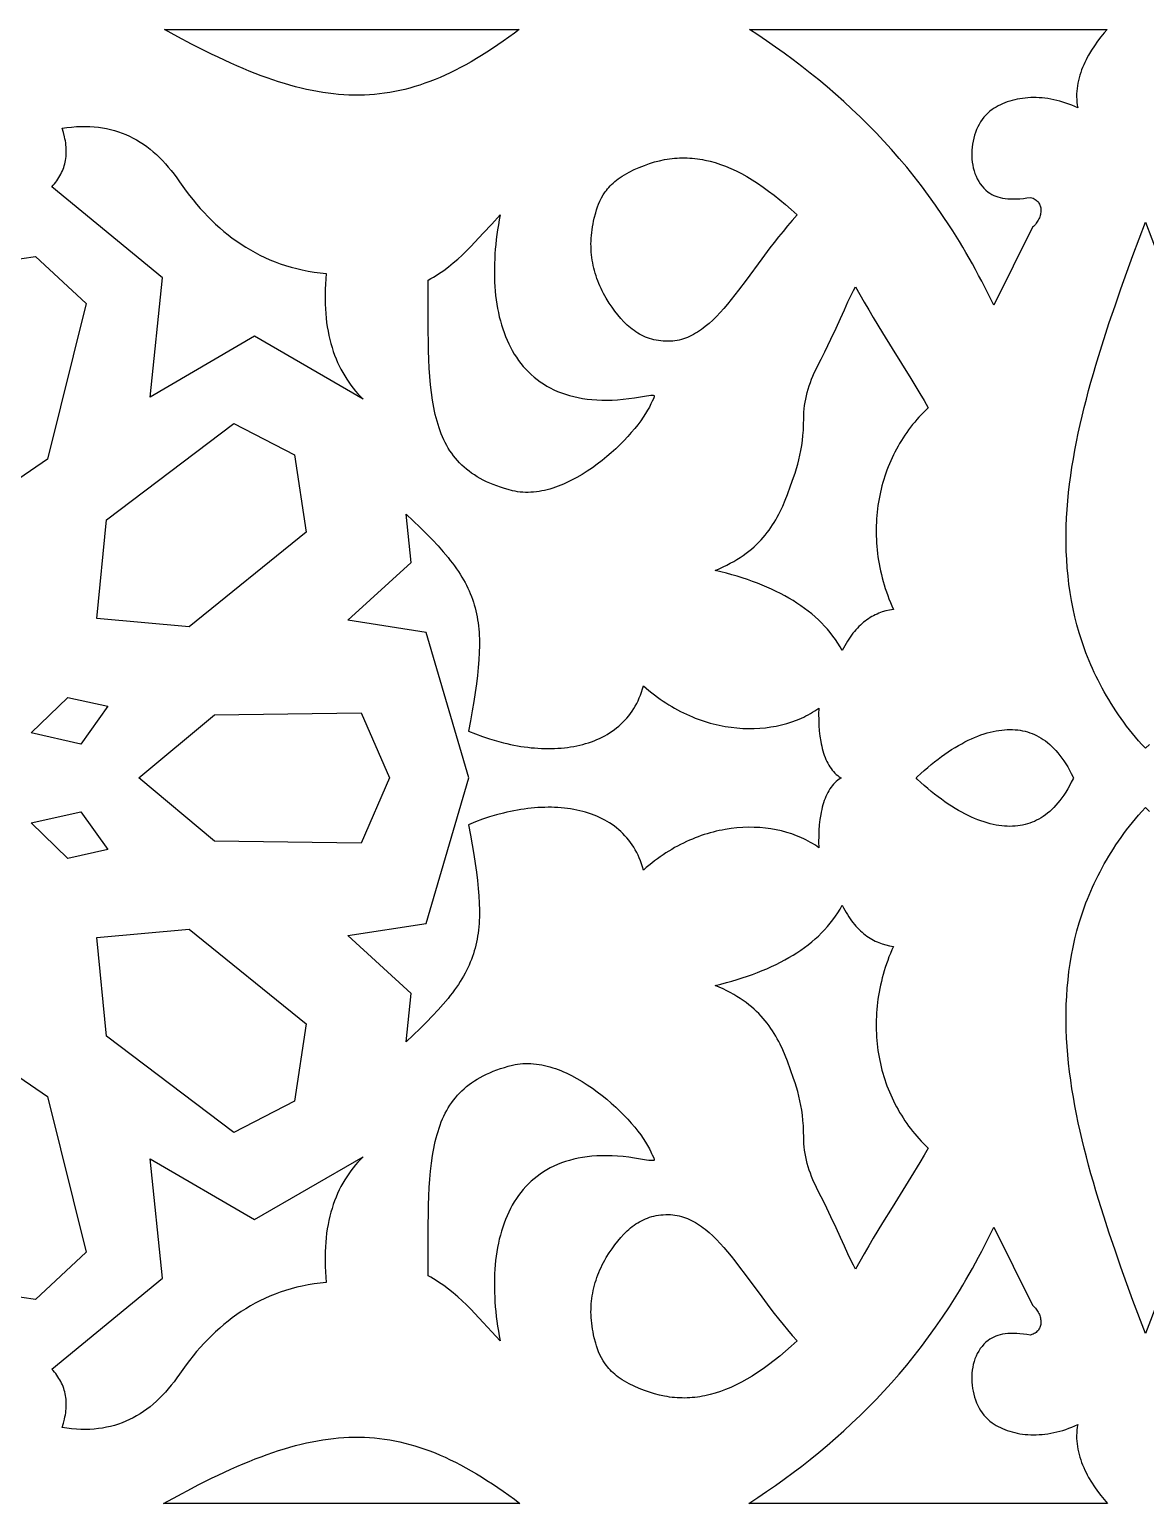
# Model space of a CAD drawing. Extents: x -575 to 575, y -425 to 425.
# Drawn here: x 211.9 to 272.4, y 285 to 365 of the extents above; entities that cross this region are included whole.
import ezdxf

# ---------------------------------------------------------------- set-up
doc = ezdxf.new("R2010")
doc.units = 0
doc.layers.add('LAYER_1', color=18, linetype='CONTINUOUS')

msp = doc.modelspace()

# ---------------------------------------------------------------- linework, layer by layer
at = {"layer": 'LAYER_1'}
for points in [[(238.202, 364.804), (237.9, 364.583), (237.601, 364.37), (237.304, 364.164), (237.01, 363.966), (236.718, 363.776), (236.428, 363.593), (236.141, 363.418), (235.855, 363.251), (235.571, 363.091), (235.289, 362.938), (235.009, 362.793), (234.73, 362.656), (234.452, 362.525), (234.175, 362.403), (233.899, 362.287), (233.624, 362.179), (233.35, 362.079), (233.076, 361.986), (232.803, 361.9), (232.531, 361.821), (232.258, 361.75), (231.985, 361.685), (231.713, 361.629), (231.44, 361.579), (231.167, 361.536), (230.893, 361.501), (230.618, 361.473), (230.343, 361.452), (230.067, 361.438), (229.79, 361.431), (229.512, 361.431), (229.232, 361.438), (228.951, 361.452), (228.669, 361.473), (228.384, 361.501), (228.098, 361.537), (227.81, 361.579), (227.52, 361.627), (227.227, 361.683), (226.932, 361.746), (226.635, 361.815), (226.335, 361.892), (226.032, 361.975), (225.726, 362.065), (225.417, 362.161), (225.105, 362.265), (224.789, 362.375), (224.47, 362.492), (224.148, 362.615), (223.821, 362.745), (223.491, 362.882), (223.157, 363.025), (222.818, 363.175), (222.476, 363.332), (222.129, 363.495), (221.777, 363.664), (221.42, 363.841), (221.059, 364.023), (220.693, 364.212), (219.945, 364.609), (219.234, 365), (238.464, 365)], [(270.199, 364.817), (270.018, 364.593), (269.841, 364.36), (269.67, 364.119), (269.507, 363.87), (269.355, 363.613), (269.283, 363.482), (269.214, 363.35), (269.148, 363.216), (269.086, 363.08), (269.028, 362.943), (268.973, 362.804), (268.924, 362.664), (268.878, 362.522), (268.837, 362.38), (268.801, 362.236), (268.771, 362.091), (268.745, 361.945), (268.726, 361.797), (268.712, 361.649), (268.704, 361.5), (268.702, 361.35), (268.707, 361.199), (268.718, 361.048), (268.737, 360.896), (268.763, 360.743), (268.601, 360.818), (268.438, 360.887), (268.276, 360.951), (268.113, 361.009), (267.951, 361.062), (267.789, 361.11), (267.627, 361.152), (267.466, 361.189), (267.305, 361.22), (267.146, 361.247), (266.987, 361.268), (266.829, 361.285), (266.672, 361.296), (266.517, 361.303), (266.364, 361.305), (266.212, 361.302), (266.061, 361.294), (265.913, 361.281), (265.767, 361.264), (265.623, 361.243), (265.481, 361.217), (265.342, 361.186), (265.205, 361.152), (265.071, 361.113), (264.94, 361.069), (264.812, 361.022), (264.687, 360.97), (264.566, 360.915), (264.448, 360.855), (264.334, 360.791), (264.223, 360.724), (264.116, 360.653), (263.997, 360.562), (263.883, 360.463), (263.776, 360.355), (263.676, 360.239), (263.582, 360.117), (263.495, 359.987), (263.415, 359.852), (263.342, 359.711), (263.276, 359.565), (263.217, 359.415), (263.165, 359.261), (263.121, 359.104), (263.083, 358.945), (263.054, 358.783), (263.032, 358.62), (263.017, 358.456), (263.011, 358.292), (263.012, 358.128), (263.021, 357.964), (263.038, 357.803), (263.064, 357.643), (263.097, 357.486), (263.139, 357.332), (263.19, 357.181), (263.249, 357.035), (263.316, 356.894), (263.392, 356.758), (263.477, 356.628), (263.571, 356.505), (263.674, 356.389), (263.786, 356.28), (263.907, 356.18), (264, 356.115), (264.099, 356.055), (264.204, 356.002), (264.316, 355.955), (264.434, 355.915), (264.558, 355.881), (264.689, 355.853), (264.827, 355.832), (264.973, 355.817), (265.125, 355.808), (265.286, 355.806), (265.453, 355.811), (265.629, 355.821), (265.813, 355.839), (266.005, 355.863), (266.206, 355.893), (266.275, 355.87), (266.339, 355.844), (266.399, 355.815), (266.454, 355.782), (266.504, 355.747), (266.55, 355.708), (266.591, 355.667), (266.627, 355.623), (266.66, 355.576), (266.688, 355.528), (266.711, 355.477), (266.731, 355.425), (266.746, 355.371), (266.757, 355.316), (266.764, 355.259), (266.767, 355.201), (266.766, 355.142), (266.761, 355.083), (266.752, 355.023), (266.74, 354.962), (266.724, 354.901), (266.704, 354.84), (266.68, 354.78), (266.653, 354.719), (266.622, 354.659), (266.588, 354.6), (266.551, 354.541), (266.51, 354.484), (266.466, 354.428), (266.419, 354.373), (266.368, 354.319), (266.315, 354.268), (264.204, 350.035), (264.045, 350.368), (263.883, 350.697), (263.72, 351.023), (263.555, 351.344), (263.388, 351.662), (263.219, 351.976), (263.048, 352.286), (262.876, 352.593), (262.701, 352.895), (262.525, 353.195), (262.348, 353.49), (262.168, 353.783), (261.987, 354.071), (261.804, 354.356), (261.433, 354.917), (261.056, 355.463), (260.673, 355.997), (260.283, 356.518), (259.887, 357.026), (259.485, 357.523), (259.077, 358.007), (258.664, 358.48), (258.245, 358.941), (257.821, 359.392), (257.392, 359.831), (256.958, 360.261), (256.518, 360.68), (256.074, 361.089), (255.626, 361.489), (255.172, 361.88), (254.715, 362.262), (254.253, 362.635), (253.788, 363), (253.318, 363.357), (252.845, 363.706), (252.368, 364.048), (251.887, 364.383), (251.403, 364.711), (250.965, 365), (270.356, 365)], [(215.174, 359.736), (215.409, 359.721), (215.639, 359.698), (215.865, 359.666), (216.087, 359.626), (216.304, 359.577), (216.518, 359.52), (216.727, 359.454), (216.932, 359.381), (217.134, 359.299), (217.331, 359.209), (217.525, 359.112), (217.715, 359.006), (217.902, 358.893), (218.085, 358.772), (218.264, 358.643), (218.441, 358.507), (218.614, 358.363), (218.784, 358.211), (218.95, 358.053), (219.114, 357.887), (219.275, 357.713), (219.433, 357.533), (219.588, 357.345), (219.741, 357.151), (219.891, 356.949), (220.038, 356.741), (220.217, 356.486), (220.4, 356.236), (220.586, 355.992), (220.776, 355.753), (220.97, 355.519), (221.168, 355.291), (221.37, 355.069), (221.576, 354.852), (221.786, 354.642), (222, 354.437), (222.219, 354.239), (222.443, 354.047), (222.67, 353.862), (222.903, 353.684), (223.14, 353.512), (223.383, 353.347), (223.63, 353.189), (223.882, 353.039), (224.139, 352.896), (224.402, 352.76), (224.67, 352.632), (224.943, 352.512), (225.222, 352.399), (225.507, 352.295), (225.797, 352.198), (226.093, 352.11), (226.395, 352.031), (226.702, 351.959), (227.016, 351.897), (227.337, 351.843), (227.663, 351.799), (227.996, 351.763), (227.971, 351.472), (227.952, 351.187), (227.94, 350.907), (227.933, 350.632), (227.933, 350.363), (227.939, 350.099), (227.95, 349.841), (227.968, 349.588), (227.991, 349.34), (228.021, 349.097), (228.055, 348.86), (228.096, 348.627), (228.142, 348.399), (228.194, 348.176), (228.251, 347.959), (228.313, 347.745), (228.381, 347.537), (228.454, 347.333), (228.532, 347.134), (228.616, 346.94), (228.704, 346.75), (228.798, 346.565), (228.896, 346.384), (229, 346.207), (229.108, 346.035), (229.221, 345.866), (229.338, 345.703), (229.461, 345.543), (229.587, 345.387), (229.719, 345.235), (229.855, 345.088), (229.995, 344.944), (224.108, 348.353), (218.444, 345.061), (219.11, 351.528), (213.112, 356.466), (213.186, 356.547), (213.256, 356.629), (213.323, 356.712), (213.386, 356.796), (213.445, 356.882), (213.501, 356.968), (213.553, 357.056), (213.601, 357.145), (213.646, 357.236), (213.687, 357.327), (213.724, 357.42), (213.758, 357.514), (213.788, 357.609), (213.815, 357.705), (213.837, 357.802), (213.857, 357.901), (213.872, 358.001), (213.884, 358.102), (213.892, 358.204), (213.897, 358.307), (213.898, 358.412), (213.895, 358.518), (213.889, 358.624), (213.879, 358.733), (213.865, 358.842), (213.848, 358.952), (213.827, 359.064), (213.802, 359.177), (213.742, 359.406), (213.668, 359.64), (213.931, 359.679), (214.189, 359.708), (214.443, 359.728), (214.691, 359.74), (214.935, 359.742)], [(247.58, 358.032), (247.717, 358.026), (247.854, 358.016), (247.992, 358.003), (248.129, 357.986), (248.267, 357.966), (248.405, 357.943), (248.544, 357.916), (248.821, 357.852), (249.1, 357.775), (249.38, 357.683), (249.662, 357.578), (249.945, 357.459), (250.231, 357.326), (250.518, 357.18), (250.808, 357.019), (251.1, 356.844), (251.395, 356.656), (251.692, 356.453), (251.992, 356.236), (252.296, 356.005), (252.602, 355.759), (252.912, 355.5), (253.225, 355.226), (253.542, 354.937), (253.28, 354.643), (253.026, 354.345), (252.778, 354.046), (252.536, 353.746), (252.301, 353.446), (252.07, 353.146), (251.624, 352.55), (250.776, 351.4), (250.368, 350.858), (250.167, 350.598), (249.966, 350.346), (249.766, 350.103), (249.567, 349.87), (249.367, 349.648), (249.166, 349.437), (248.965, 349.238), (248.762, 349.052), (248.557, 348.88), (248.453, 348.8), (248.349, 348.723), (248.244, 348.65), (248.139, 348.581), (248.033, 348.516), (247.925, 348.455), (247.817, 348.398), (247.708, 348.346), (247.598, 348.298), (247.487, 348.255), (247.375, 348.216), (247.261, 348.182), (247.147, 348.153), (247.031, 348.128), (246.913, 348.109), (246.795, 348.095), (246.674, 348.086), (246.553, 348.082), (246.416, 348.083), (246.282, 348.09), (246.151, 348.101), (246.023, 348.118), (245.899, 348.139), (245.777, 348.165), (245.657, 348.195), (245.541, 348.231), (245.426, 348.27), (245.315, 348.314), (245.206, 348.362), (245.099, 348.414), (244.995, 348.47), (244.893, 348.53), (244.793, 348.594), (244.695, 348.662), (244.599, 348.733), (244.505, 348.807), (244.413, 348.885), (244.323, 348.967), (244.234, 349.051), (244.147, 349.139), (243.978, 349.322), (243.815, 349.517), (243.657, 349.722), (243.504, 349.936), (243.354, 350.159), (243.192, 350.42), (243.116, 350.552), (243.043, 350.685), (242.974, 350.818), (242.908, 350.952), (242.846, 351.087), (242.787, 351.223), (242.732, 351.36), (242.681, 351.497), (242.633, 351.636), (242.589, 351.775), (242.549, 351.916), (242.513, 352.057), (242.48, 352.199), (242.451, 352.342), (242.426, 352.486), (242.405, 352.631), (242.388, 352.777), (242.375, 352.924), (242.366, 353.072), (242.361, 353.221), (242.36, 353.371), (242.363, 353.522), (242.37, 353.674), (242.382, 353.827), (242.397, 353.981), (242.417, 354.136), (242.442, 354.293), (242.47, 354.45), (242.503, 354.609), (242.54, 354.768), (242.617, 355.06), (242.662, 355.214), (242.715, 355.371), (242.776, 355.532), (242.847, 355.694), (242.929, 355.858), (243.024, 356.023), (243.133, 356.187), (243.194, 356.269), (243.259, 356.351), (243.328, 356.431), (243.401, 356.512), (243.479, 356.591), (243.562, 356.67), (243.651, 356.748), (243.744, 356.825), (243.843, 356.901), (243.947, 356.975), (244.057, 357.049), (244.173, 357.12), (244.296, 357.191), (244.424, 357.259), (244.702, 357.396), (244.978, 357.519), (245.254, 357.629), (245.529, 357.727), (245.803, 357.811), (246.077, 357.881), (246.35, 357.939), (246.486, 357.963), (246.623, 357.983), (246.759, 358), (246.896, 358.014), (247.033, 358.024), (247.169, 358.031), (247.306, 358.035), (247.443, 358.035)], [(237.385, 354.67), (237.339, 354.403), (237.296, 354.136), (237.258, 353.871), (237.224, 353.606), (237.195, 353.343), (237.171, 353.081), (237.151, 352.821), (237.136, 352.562), (237.125, 352.305), (237.12, 352.05), (237.119, 351.797), (237.123, 351.547), (237.132, 351.298), (237.146, 351.052), (237.165, 350.809), (237.189, 350.569), (237.218, 350.331), (237.253, 350.097), (237.293, 349.865), (237.338, 349.638), (237.388, 349.413), (237.444, 349.192), (237.505, 348.976), (237.572, 348.763), (237.645, 348.554), (237.723, 348.349), (237.807, 348.149), (237.896, 347.953), (237.991, 347.762), (238.093, 347.576), (238.2, 347.394), (238.313, 347.218), (238.431, 347.047), (238.557, 346.882), (238.688, 346.722), (238.825, 346.567), (238.968, 346.419), (239.118, 346.276), (239.274, 346.14), (239.437, 346.009), (239.606, 345.885), (239.781, 345.768), (239.963, 345.658), (240.151, 345.554), (240.346, 345.457), (240.548, 345.367), (240.757, 345.285), (240.972, 345.21), (241.194, 345.142), (241.423, 345.083), (241.659, 345.031), (241.902, 344.987), (242.152, 344.951), (242.409, 344.924), (242.674, 344.904), (242.945, 344.894), (243.224, 344.892), (243.51, 344.899), (243.804, 344.915), (244.105, 344.94), (244.413, 344.975), (244.729, 345.019), (245.052, 345.072), (245.38, 345.127), (245.503, 345.145), (245.601, 345.155), (245.676, 345.159), (245.732, 345.155), (245.768, 345.143), (245.78, 345.135), (245.788, 345.124), (245.793, 345.112), (245.794, 345.098), (245.787, 345.063), (245.771, 345.021), (245.745, 344.97), (245.678, 344.844), (245.64, 344.768), (245.602, 344.683), (245.526, 344.519), (245.432, 344.343), (245.322, 344.158), (245.196, 343.964), (245.055, 343.763), (244.899, 343.556), (244.73, 343.345), (244.547, 343.129), (244.352, 342.911), (244.146, 342.692), (243.928, 342.473), (243.701, 342.255), (243.463, 342.039), (243.217, 341.827), (242.963, 341.62), (242.702, 341.418), (242.434, 341.224), (242.159, 341.038), (241.88, 340.862), (241.596, 340.696), (241.309, 340.542), (241.164, 340.47), (241.018, 340.401), (240.872, 340.336), (240.725, 340.275), (240.578, 340.218), (240.43, 340.164), (240.282, 340.115), (240.134, 340.07), (239.986, 340.03), (239.838, 339.994), (239.691, 339.963), (239.543, 339.937), (239.396, 339.916), (239.249, 339.9), (239.102, 339.89), (238.956, 339.885), (238.811, 339.886), (238.667, 339.892), (238.523, 339.905), (238.38, 339.924), (238.239, 339.949), (238.098, 339.98), (237.876, 340.038), (237.661, 340.1), (237.453, 340.166), (237.252, 340.235), (237.058, 340.309), (236.871, 340.386), (236.691, 340.467), (236.518, 340.552), (236.35, 340.641), (236.19, 340.734), (236.035, 340.831), (235.887, 340.931), (235.744, 341.035), (235.608, 341.144), (235.477, 341.256), (235.351, 341.371), (235.232, 341.491), (235.117, 341.615), (235.008, 341.742), (234.904, 341.873), (234.805, 342.008), (234.711, 342.147), (234.621, 342.29), (234.536, 342.436), (234.456, 342.587), (234.38, 342.741), (234.309, 342.899), (234.241, 343.061), (234.177, 343.226), (234.118, 343.396), (234.062, 343.569), (234.01, 343.746), (233.961, 343.927), (233.915, 344.111), (233.873, 344.3), (233.834, 344.492), (233.799, 344.688), (233.766, 344.888), (233.708, 345.299), (233.66, 345.725), (233.621, 346.166), (233.591, 346.622), (233.568, 347.094), (233.551, 347.58), (233.539, 348.082), (233.531, 348.598), (233.526, 349.13), (233.521, 351.405), (233.669, 351.486), (233.815, 351.57), (233.957, 351.657), (234.097, 351.746), (234.234, 351.838), (234.369, 351.932), (234.631, 352.128), (234.885, 352.332), (235.132, 352.544), (235.372, 352.764), (235.607, 352.99), (235.838, 353.221), (236.067, 353.458), (236.519, 353.943), (236.973, 354.438), (237.437, 354.937)], [(214.978, 350.131), (212.883, 341.686), (208.837, 338.92), (206.432, 343.742), (208.495, 352.146), (212.221, 352.684)], [(256.944, 350.623), (257.18, 350.206), (257.423, 349.789), (257.671, 349.37), (258.177, 348.534), (258.692, 347.701), (259.708, 346.059), (260.193, 345.257), (260.426, 344.863), (260.65, 344.474), (260.521, 344.35), (260.395, 344.225), (260.272, 344.096), (260.151, 343.966), (260.033, 343.833), (259.918, 343.698), (259.806, 343.561), (259.697, 343.421), (259.591, 343.28), (259.487, 343.136), (259.387, 342.99), (259.289, 342.842), (259.195, 342.693), (259.103, 342.541), (259.014, 342.388), (258.929, 342.232), (258.846, 342.075), (258.767, 341.917), (258.69, 341.756), (258.617, 341.594), (258.547, 341.431), (258.479, 341.265), (258.416, 341.099), (258.355, 340.931), (258.297, 340.761), (258.243, 340.59), (258.192, 340.418), (258.144, 340.245), (258.1, 340.07), (258.058, 339.894), (258.02, 339.717), (257.986, 339.539), (257.955, 339.36), (257.927, 339.18), (257.902, 338.999), (257.881, 338.817), (257.864, 338.634), (257.85, 338.45), (257.839, 338.266), (257.832, 338.081), (257.828, 337.895), (257.828, 337.709), (257.832, 337.522), (257.839, 337.334), (257.849, 337.146), (257.864, 336.958), (257.882, 336.769), (257.903, 336.579), (257.928, 336.39), (257.957, 336.2), (257.99, 336.01), (258.026, 335.82), (258.067, 335.629), (258.111, 335.439), (258.158, 335.248), (258.21, 335.058), (258.265, 334.868), (258.324, 334.677), (258.388, 334.487), (258.455, 334.297), (258.525, 334.107), (258.6, 333.918), (258.679, 333.729), (258.762, 333.54), (258.559, 333.504), (258.359, 333.457), (258.163, 333.398), (258.066, 333.364), (257.97, 333.327), (257.875, 333.287), (257.781, 333.243), (257.687, 333.196), (257.595, 333.145), (257.504, 333.091), (257.414, 333.033), (257.325, 332.972), (257.236, 332.907), (257.149, 332.838), (257.063, 332.765), (256.979, 332.688), (256.895, 332.608), (256.812, 332.523), (256.731, 332.434), (256.651, 332.341), (256.572, 332.244), (256.494, 332.143), (256.417, 332.037), (256.342, 331.927), (256.268, 331.812), (256.195, 331.692), (256.124, 331.568), (256.054, 331.439), (255.985, 331.306), (255.87, 331.51), (255.747, 331.709), (255.617, 331.904), (255.48, 332.093), (255.337, 332.278), (255.186, 332.459), (255.029, 332.634), (254.865, 332.805), (254.694, 332.971), (254.517, 333.133), (254.333, 333.291), (254.143, 333.444), (253.946, 333.593), (253.743, 333.737), (253.534, 333.877), (253.319, 334.013), (253.098, 334.145), (252.871, 334.273), (252.638, 334.396), (252.399, 334.516), (252.154, 334.632), (251.903, 334.743), (251.647, 334.851), (251.385, 334.955), (251.118, 335.055), (250.845, 335.152), (250.567, 335.245), (250.284, 335.334), (249.995, 335.42), (249.702, 335.502), (249.403, 335.581), (249.099, 335.656), (249.315, 335.748), (249.524, 335.842), (249.724, 335.94), (249.917, 336.04), (250.102, 336.143), (250.28, 336.248), (250.45, 336.357), (250.614, 336.467), (250.772, 336.581), (250.922, 336.697), (251.067, 336.815), (251.205, 336.936), (251.338, 337.058), (251.465, 337.184), (251.586, 337.311), (251.702, 337.441), (251.814, 337.573), (251.92, 337.707), (252.022, 337.842), (252.119, 337.98), (252.212, 338.12), (252.301, 338.262), (252.386, 338.405), (252.467, 338.55), (252.545, 338.697), (252.62, 338.846), (252.761, 339.148), (252.892, 339.456), (253.013, 339.77), (253.187, 340.238), (253.351, 340.703), (253.429, 340.937), (253.502, 341.174), (253.571, 341.413), (253.635, 341.657), (253.694, 341.906), (253.746, 342.162), (253.791, 342.425), (253.829, 342.696), (253.859, 342.977), (253.881, 343.269), (253.894, 343.572), (253.897, 343.888), (253.899, 344.062), (253.909, 344.238), (253.924, 344.415), (253.947, 344.594), (253.975, 344.773), (254.009, 344.952), (254.049, 345.132), (254.094, 345.312), (254.145, 345.491), (254.201, 345.669), (254.262, 345.846), (254.328, 346.021), (254.398, 346.194), (254.472, 346.365), (254.551, 346.533), (254.634, 346.699), (254.848, 347.119), (255.042, 347.508), (255.378, 348.202), (255.657, 348.802), (255.894, 349.325), (256.103, 349.792), (256.3, 350.22), (256.499, 350.629), (256.604, 350.832), (256.715, 351.038)], [(226.286, 341.927), (226.903, 337.728), (220.567, 332.593), (215.559, 333.05), (216.082, 338.405), (222.989, 343.627)], [(232.722, 338.344), (233.092, 337.989), (233.44, 337.644), (233.765, 337.31), (234.067, 336.984), (234.348, 336.666), (234.607, 336.354), (234.729, 336.2), (234.846, 336.047), (234.958, 335.895), (235.065, 335.744), (235.167, 335.594), (235.264, 335.444), (235.356, 335.294), (235.443, 335.144), (235.526, 334.995), (235.605, 334.845), (235.679, 334.695), (235.748, 334.545), (235.813, 334.394), (235.873, 334.242), (235.93, 334.089), (235.982, 333.935), (236.03, 333.78), (236.074, 333.623), (236.114, 333.465), (236.15, 333.305), (236.182, 333.143), (236.21, 332.98), (236.235, 332.814), (236.256, 332.645), (236.273, 332.475), (236.287, 332.301), (236.297, 332.125), (236.304, 331.946), (236.308, 331.763), (236.308, 331.577), (236.299, 331.196), (236.277, 330.799), (236.243, 330.386), (236.198, 329.955), (236.143, 329.506), (236.077, 329.036), (236.001, 328.546), (235.916, 328.032), (235.822, 327.495), (235.72, 326.933), (236.094, 326.781), (236.471, 326.641), (236.85, 326.514), (237.229, 326.401), (237.609, 326.3), (237.799, 326.255), (237.988, 326.214), (238.177, 326.176), (238.366, 326.141), (238.554, 326.11), (238.742, 326.082), (238.929, 326.058), (239.115, 326.037), (239.301, 326.02), (239.485, 326.007), (239.668, 325.997), (239.851, 325.991), (240.031, 325.989), (240.211, 325.99), (240.389, 325.995), (240.566, 326.004), (240.741, 326.017), (240.914, 326.034), (241.085, 326.054), (241.255, 326.078), (241.422, 326.106), (241.587, 326.139), (241.751, 326.175), (241.911, 326.215), (242.07, 326.259), (242.226, 326.307), (242.379, 326.359), (242.53, 326.415), (242.678, 326.476), (242.823, 326.54), (242.965, 326.609), (243.104, 326.682), (243.24, 326.759), (243.373, 326.84), (243.503, 326.925), (243.629, 327.015), (243.751, 327.109), (243.87, 327.208), (243.985, 327.311), (244.096, 327.418), (244.204, 327.529), (244.307, 327.646), (244.407, 327.766), (244.502, 327.891), (244.593, 328.021), (244.68, 328.155), (244.762, 328.294), (244.839, 328.437), (244.912, 328.585), (244.981, 328.737), (245.044, 328.894), (245.103, 329.056), (245.156, 329.223), (245.204, 329.394), (245.353, 329.264), (245.503, 329.137), (245.654, 329.015), (245.806, 328.897), (245.959, 328.782), (246.113, 328.672), (246.268, 328.565), (246.424, 328.463), (246.581, 328.364), (246.739, 328.269), (246.897, 328.178), (247.056, 328.091), (247.215, 328.007), (247.375, 327.928), (247.536, 327.852), (247.697, 327.779), (247.858, 327.711), (248.019, 327.646), (248.181, 327.584), (248.343, 327.527), (248.505, 327.473), (248.667, 327.422), (248.829, 327.375), (248.991, 327.331), (249.153, 327.291), (249.314, 327.255), (249.475, 327.222), (249.636, 327.192), (249.957, 327.143), (250.276, 327.107), (250.592, 327.084), (250.906, 327.074), (251.216, 327.076), (251.522, 327.092), (251.823, 327.119), (252.12, 327.159), (252.412, 327.211), (252.697, 327.275), (252.977, 327.35), (253.249, 327.436), (253.515, 327.534), (253.645, 327.587), (253.772, 327.642), (253.898, 327.7), (254.022, 327.761), (254.143, 327.825), (254.262, 327.891), (254.379, 327.96), (254.494, 328.032), (254.606, 328.106), (254.716, 328.182), (254.709, 327.861), (254.712, 327.547), (254.724, 327.24), (254.746, 326.943), (254.779, 326.656), (254.821, 326.379), (254.847, 326.245), (254.875, 326.114), (254.906, 325.986), (254.94, 325.862), (254.977, 325.74), (255.017, 325.623), (255.06, 325.509), (255.106, 325.398), (255.155, 325.291), (255.207, 325.189), (255.262, 325.09), (255.321, 324.996), (255.383, 324.905), (255.448, 324.82), (255.517, 324.738), (255.589, 324.662), (255.665, 324.59), (255.744, 324.522), (255.826, 324.46), (255.912, 324.403), (255.936, 324.403), (255.924, 324.396), (255.936, 324.388), (255.912, 324.388), (255.826, 324.331), (255.744, 324.269), (255.665, 324.202), (255.589, 324.13), (255.517, 324.053), (255.448, 323.972), (255.383, 323.886), (255.321, 323.796), (255.262, 323.701), (255.207, 323.603), (255.155, 323.5), (255.106, 323.393), (255.06, 323.283), (255.017, 323.169), (254.977, 323.051), (254.94, 322.93), (254.906, 322.805), (254.875, 322.677), (254.847, 322.546), (254.821, 322.412), (254.779, 322.136), (254.746, 321.848), (254.724, 321.551), (254.712, 321.245), (254.709, 320.931), (254.716, 320.61), (254.606, 320.686), (254.494, 320.76), (254.379, 320.831), (254.262, 320.9), (254.143, 320.966), (254.022, 321.03), (253.898, 321.091), (253.772, 321.149), (253.645, 321.205), (253.515, 321.258), (253.249, 321.355), (252.977, 321.442), (252.697, 321.517), (252.412, 321.58), (252.12, 321.632), (251.823, 321.672), (251.522, 321.7), (251.216, 321.715), (250.906, 321.718), (250.592, 321.708), (250.276, 321.685), (249.957, 321.649), (249.636, 321.6), (249.475, 321.57), (249.314, 321.537), (249.153, 321.5), (248.991, 321.46), (248.829, 321.416), (248.667, 321.369), (248.505, 321.319), (248.343, 321.265), (248.181, 321.207), (248.019, 321.146), (247.858, 321.081), (247.697, 321.012), (247.536, 320.94), (247.375, 320.864), (247.215, 320.784), (247.056, 320.701), (246.897, 320.613), (246.739, 320.522), (246.581, 320.427), (246.424, 320.329), (246.268, 320.226), (246.113, 320.12), (245.959, 320.009), (245.806, 319.895), (245.654, 319.776), (245.503, 319.654), (245.353, 319.528), (245.204, 319.397), (245.156, 319.568), (245.103, 319.735), (245.044, 319.897), (244.981, 320.054), (244.912, 320.207), (244.839, 320.355), (244.762, 320.498), (244.68, 320.637), (244.593, 320.771), (244.502, 320.9), (244.407, 321.025), (244.307, 321.146), (244.204, 321.262), (244.096, 321.374), (243.985, 321.481), (243.87, 321.584), (243.751, 321.682), (243.629, 321.776), (243.503, 321.866), (243.373, 321.952), (243.24, 322.033), (243.104, 322.11), (242.965, 322.183), (242.823, 322.251), (242.678, 322.316), (242.53, 322.376), (242.379, 322.432), (242.226, 322.485), (242.07, 322.533), (241.911, 322.577), (241.751, 322.617), (241.587, 322.653), (241.422, 322.685), (241.255, 322.713), (241.085, 322.737), (240.914, 322.758), (240.741, 322.774), (240.566, 322.787), (240.389, 322.796), (240.211, 322.801), (240.031, 322.803), (239.851, 322.8), (239.668, 322.794), (239.485, 322.784), (239.301, 322.771), (239.115, 322.754), (238.929, 322.734), (238.742, 322.709), (238.554, 322.682), (238.366, 322.651), (238.177, 322.616), (237.988, 322.578), (237.799, 322.536), (237.609, 322.491), (237.229, 322.391), (236.85, 322.277), (236.471, 322.15), (236.094, 322.011), (235.72, 321.858), (235.822, 321.296), (235.916, 320.759), (236.001, 320.246), (236.077, 319.755), (236.143, 319.286), (236.198, 318.836), (236.243, 318.406), (236.277, 317.993), (236.299, 317.596), (236.308, 317.214), (236.308, 317.028), (236.304, 316.846), (236.297, 316.667), (236.287, 316.49), (236.273, 316.317), (236.256, 316.146), (236.235, 315.978), (236.21, 315.812), (236.182, 315.648), (236.15, 315.486), (236.114, 315.327), (236.074, 315.168), (236.03, 315.012), (235.982, 314.857), (235.93, 314.703), (235.873, 314.55), (235.813, 314.398), (235.748, 314.247), (235.679, 314.096), (235.605, 313.946), (235.526, 313.797), (235.443, 313.647), (235.356, 313.498), (235.264, 313.348), (235.167, 313.198), (235.065, 313.047), (234.958, 312.896), (234.846, 312.744), (234.729, 312.591), (234.607, 312.437), (234.348, 312.126), (234.067, 311.807), (233.765, 311.482), (233.44, 311.147), (233.092, 310.803), (232.722, 310.447), (232.327, 310.079), (232.613, 312.701), (229.17, 315.84), (233.418, 316.502), (235.728, 324.396), (233.418, 332.289), (229.17, 332.952), (232.613, 336.09), (232.327, 338.713)], [(216.148, 328.286), (214.681, 326.23), (212.001, 326.838), (213.986, 328.761)], [(231.427, 324.396), (229.887, 320.864), (221.93, 320.968), (217.84, 324.396), (221.93, 327.823), (229.887, 327.927)], [(265.228, 327.02), (265.368, 327.012), (265.506, 326.999), (265.642, 326.98), (265.775, 326.955), (265.907, 326.926), (266.036, 326.89), (266.163, 326.85), (266.288, 326.803), (266.412, 326.751), (266.535, 326.693), (266.655, 326.629), (266.775, 326.559), (266.893, 326.483), (267.011, 326.4), (267.127, 326.31), (267.242, 326.214), (267.356, 326.11), (267.468, 325.999), (267.58, 325.88), (267.69, 325.753), (267.799, 325.618), (267.906, 325.475), (268.011, 325.323), (268.115, 325.164), (268.217, 324.995), (268.316, 324.818), (268.413, 324.632), (268.508, 324.436), (268.526, 324.396), (268.508, 324.355), (268.413, 324.16), (268.316, 323.974), (268.217, 323.796), (268.115, 323.628), (268.011, 323.468), (267.906, 323.317), (267.799, 323.174), (267.69, 323.039), (267.58, 322.912), (267.468, 322.793), (267.356, 322.682), (267.242, 322.578), (267.127, 322.481), (267.011, 322.391), (266.893, 322.308), (266.775, 322.232), (266.655, 322.162), (266.535, 322.098), (266.412, 322.04), (266.288, 321.988), (266.163, 321.942), (266.036, 321.901), (265.907, 321.866), (265.775, 321.836), (265.642, 321.812), (265.506, 321.793), (265.368, 321.779), (265.228, 321.771), (265.085, 321.769), (264.939, 321.772), (264.791, 321.781), (264.64, 321.796), (264.486, 321.816), (264.33, 321.842), (264.172, 321.875), (264.011, 321.913), (263.847, 321.958), (263.682, 322.008), (263.514, 322.065), (263.344, 322.128), (263.172, 322.197), (262.999, 322.273), (262.823, 322.355), (262.646, 322.443), (262.467, 322.537), (262.288, 322.638), (262.106, 322.745), (261.924, 322.858), (261.741, 322.978), (261.556, 323.103), (261.371, 323.235), (261.185, 323.373), (260.999, 323.517), (260.812, 323.668), (260.625, 323.824), (260.437, 323.987), (260.249, 324.155), (260.062, 324.329), (259.992, 324.396), (260.062, 324.462), (260.249, 324.636), (260.437, 324.805), (260.625, 324.967), (260.812, 325.124), (260.999, 325.274), (261.185, 325.418), (261.371, 325.556), (261.556, 325.688), (261.741, 325.814), (261.924, 325.933), (262.106, 326.047), (262.288, 326.154), (262.467, 326.254), (262.646, 326.349), (262.823, 326.437), (262.999, 326.519), (263.172, 326.594), (263.344, 326.663), (263.514, 326.726), (263.682, 326.783), (263.847, 326.834), (264.011, 326.878), (264.172, 326.917), (264.33, 326.949), (264.486, 326.975), (264.64, 326.996), (264.791, 327.01), (264.939, 327.019), (265.085, 327.023)], [(216.148, 320.505), (213.986, 320.031), (212.001, 321.953), (214.681, 322.561)], [(256.054, 317.352), (256.124, 317.223), (256.195, 317.099), (256.268, 316.98), (256.342, 316.865), (256.417, 316.755), (256.494, 316.649), (256.572, 316.547), (256.651, 316.45), (256.731, 316.357), (256.812, 316.268), (256.895, 316.184), (256.979, 316.103), (257.063, 316.026), (257.149, 315.954), (257.236, 315.885), (257.325, 315.82), (257.414, 315.758), (257.504, 315.701), (257.595, 315.646), (257.687, 315.596), (257.781, 315.549), (257.875, 315.505), (257.97, 315.464), (258.066, 315.427), (258.163, 315.393), (258.359, 315.334), (258.559, 315.287), (258.762, 315.252), (258.679, 315.063), (258.6, 314.874), (258.525, 314.684), (258.455, 314.495), (258.388, 314.305), (258.324, 314.114), (258.265, 313.924), (258.21, 313.734), (258.158, 313.543), (258.111, 313.353), (258.067, 313.162), (258.026, 312.972), (257.99, 312.782), (257.957, 312.591), (257.928, 312.402), (257.903, 312.212), (257.882, 312.023), (257.864, 311.834), (257.849, 311.645), (257.839, 311.457), (257.832, 311.27), (257.828, 311.083), (257.828, 310.896), (257.832, 310.711), (257.839, 310.525), (257.85, 310.341), (257.864, 310.157), (257.881, 309.975), (257.902, 309.793), (257.927, 309.612), (257.955, 309.432), (257.986, 309.252), (258.02, 309.074), (258.058, 308.897), (258.1, 308.722), (258.144, 308.547), (258.192, 308.373), (258.243, 308.201), (258.297, 308.03), (258.355, 307.861), (258.416, 307.693), (258.479, 307.526), (258.547, 307.361), (258.617, 307.197), (258.69, 307.035), (258.767, 306.875), (258.846, 306.716), (258.929, 306.559), (259.014, 306.404), (259.103, 306.25), (259.195, 306.099), (259.289, 305.949), (259.387, 305.801), (259.487, 305.656), (259.591, 305.512), (259.697, 305.37), (259.806, 305.231), (259.918, 305.094), (260.033, 304.958), (260.151, 304.826), (260.272, 304.695), (260.395, 304.567), (260.521, 304.441), (260.65, 304.318), (260.426, 303.928), (260.193, 303.534), (259.708, 302.733), (258.692, 301.09), (258.177, 300.257), (257.671, 299.421), (257.423, 299.003), (257.18, 298.585), (256.944, 298.169), (256.715, 297.753), (256.604, 297.959), (256.499, 298.162), (256.3, 298.572), (256.103, 299), (255.894, 299.466), (255.657, 299.99), (255.378, 300.589), (255.042, 301.284), (254.848, 301.673), (254.634, 302.093), (254.551, 302.258), (254.472, 302.426), (254.398, 302.597), (254.328, 302.771), (254.262, 302.946), (254.201, 303.123), (254.145, 303.301), (254.094, 303.48), (254.049, 303.659), (254.009, 303.839), (253.975, 304.019), (253.947, 304.198), (253.924, 304.376), (253.909, 304.554), (253.899, 304.73), (253.897, 304.904), (253.894, 305.219), (253.881, 305.522), (253.859, 305.814), (253.829, 306.095), (253.791, 306.366), (253.746, 306.63), (253.694, 306.885), (253.635, 307.134), (253.571, 307.378), (253.502, 307.618), (253.429, 307.854), (253.351, 308.088), (253.187, 308.553), (253.013, 309.022), (252.892, 309.335), (252.761, 309.643), (252.62, 309.945), (252.545, 310.094), (252.467, 310.241), (252.386, 310.386), (252.301, 310.53), (252.212, 310.671), (252.119, 310.811), (252.022, 310.949), (251.92, 311.085), (251.814, 311.219), (251.702, 311.351), (251.586, 311.48), (251.465, 311.608), (251.338, 311.733), (251.205, 311.856), (251.067, 311.977), (250.922, 312.095), (250.772, 312.211), (250.614, 312.324), (250.45, 312.435), (250.28, 312.543), (250.102, 312.649), (249.917, 312.752), (249.724, 312.852), (249.524, 312.949), (249.315, 313.044), (249.099, 313.135), (249.403, 313.211), (249.702, 313.289), (249.995, 313.372), (250.284, 313.457), (250.567, 313.547), (250.845, 313.639), (251.118, 313.736), (251.385, 313.836), (251.647, 313.94), (251.903, 314.048), (252.154, 314.16), (252.399, 314.276), (252.638, 314.395), (252.871, 314.519), (253.098, 314.647), (253.319, 314.778), (253.534, 314.914), (253.743, 315.054), (253.946, 315.199), (254.143, 315.348), (254.333, 315.501), (254.517, 315.658), (254.694, 315.82), (254.865, 315.986), (255.029, 316.157), (255.186, 316.333), (255.337, 316.513), (255.48, 316.698), (255.617, 316.888), (255.747, 317.082), (255.87, 317.281), (255.985, 317.486)], [(226.903, 311.064), (226.286, 306.865), (222.989, 305.164), (216.082, 310.387), (215.559, 315.741), (220.567, 316.199)], [(212.883, 307.106), (214.978, 298.66), (212.221, 296.107), (208.495, 296.645), (206.432, 305.049), (208.837, 309.872)], [(239.102, 308.902), (239.249, 308.891), (239.396, 308.876), (239.543, 308.855), (239.691, 308.829), (239.838, 308.798), (239.986, 308.762), (240.134, 308.721), (240.282, 308.676), (240.43, 308.627), (240.578, 308.574), (240.725, 308.516), (240.872, 308.455), (241.018, 308.39), (241.164, 308.321), (241.309, 308.249), (241.596, 308.096), (241.88, 307.93), (242.159, 307.753), (242.434, 307.567), (242.702, 307.373), (242.963, 307.172), (243.217, 306.964), (243.463, 306.752), (243.701, 306.536), (243.928, 306.318), (244.146, 306.099), (244.352, 305.88), (244.547, 305.662), (244.73, 305.447), (244.899, 305.235), (245.055, 305.028), (245.196, 304.827), (245.322, 304.634), (245.432, 304.448), (245.526, 304.273), (245.602, 304.108), (245.64, 304.024), (245.678, 303.948), (245.745, 303.821), (245.771, 303.771), (245.787, 303.728), (245.794, 303.694), (245.793, 303.679), (245.788, 303.667), (245.78, 303.657), (245.768, 303.648), (245.732, 303.637), (245.676, 303.633), (245.601, 303.636), (245.503, 303.647), (245.38, 303.664), (245.052, 303.719), (244.729, 303.773), (244.413, 303.817), (244.105, 303.851), (243.804, 303.876), (243.51, 303.892), (243.224, 303.899), (242.945, 303.898), (242.674, 303.887), (242.409, 303.868), (242.152, 303.84), (241.902, 303.805), (241.659, 303.761), (241.423, 303.709), (241.194, 303.649), (240.972, 303.582), (240.757, 303.507), (240.548, 303.424), (240.346, 303.335), (240.151, 303.238), (239.963, 303.134), (239.781, 303.023), (239.606, 302.906), (239.437, 302.782), (239.274, 302.652), (239.118, 302.515), (238.968, 302.373), (238.825, 302.224), (238.688, 302.07), (238.557, 301.91), (238.431, 301.744), (238.313, 301.573), (238.2, 301.397), (238.093, 301.216), (237.991, 301.029), (237.896, 300.838), (237.807, 300.643), (237.723, 300.442), (237.645, 300.238), (237.572, 300.029), (237.505, 299.816), (237.444, 299.599), (237.388, 299.378), (237.338, 299.154), (237.293, 298.926), (237.253, 298.695), (237.218, 298.46), (237.189, 298.223), (237.165, 297.982), (237.146, 297.739), (237.132, 297.493), (237.123, 297.245), (237.119, 296.994), (237.12, 296.741), (237.125, 296.486), (237.136, 296.229), (237.151, 295.97), (237.171, 295.71), (237.195, 295.448), (237.224, 295.185), (237.258, 294.921), (237.296, 294.655), (237.339, 294.389), (237.385, 294.122), (237.437, 293.854), (236.973, 294.354), (236.519, 294.849), (236.067, 295.334), (235.838, 295.57), (235.607, 295.802), (235.372, 296.028), (235.132, 296.247), (234.885, 296.459), (234.631, 296.664), (234.369, 296.859), (234.234, 296.954), (234.097, 297.045), (233.957, 297.135), (233.815, 297.221), (233.669, 297.305), (233.521, 297.386), (233.526, 299.662), (233.531, 300.193), (233.539, 300.71), (233.551, 301.211), (233.568, 301.698), (233.591, 302.169), (233.621, 302.626), (233.66, 303.067), (233.708, 303.493), (233.766, 303.904), (233.799, 304.104), (233.834, 304.3), (233.873, 304.492), (233.915, 304.68), (233.961, 304.865), (234.01, 305.046), (234.062, 305.223), (234.118, 305.396), (234.177, 305.565), (234.241, 305.731), (234.309, 305.893), (234.38, 306.051), (234.456, 306.205), (234.536, 306.355), (234.621, 306.502), (234.711, 306.644), (234.805, 306.783), (234.904, 306.918), (235.008, 307.049), (235.117, 307.177), (235.232, 307.3), (235.351, 307.42), (235.477, 307.536), (235.608, 307.648), (235.744, 307.756), (235.887, 307.86), (236.035, 307.961), (236.19, 308.057), (236.35, 308.15), (236.518, 308.239), (236.691, 308.324), (236.871, 308.405), (237.058, 308.483), (237.252, 308.556), (237.453, 308.626), (237.661, 308.691), (237.876, 308.753), (238.098, 308.811), (238.239, 308.843), (238.38, 308.868), (238.523, 308.887), (238.667, 308.899), (238.811, 308.906), (238.956, 308.907)], [(229.855, 303.704), (229.719, 303.556), (229.587, 303.404), (229.461, 303.249), (229.338, 303.089), (229.221, 302.925), (229.108, 302.757), (229, 302.585), (228.896, 302.408), (228.798, 302.227), (228.704, 302.041), (228.616, 301.852), (228.532, 301.657), (228.454, 301.458), (228.381, 301.254), (228.313, 301.046), (228.251, 300.833), (228.194, 300.615), (228.142, 300.392), (228.096, 300.165), (228.055, 299.932), (228.021, 299.694), (227.991, 299.451), (227.968, 299.204), (227.95, 298.95), (227.939, 298.692), (227.933, 298.428), (227.933, 298.159), (227.94, 297.885), (227.952, 297.605), (227.971, 297.32), (227.996, 297.028), (227.663, 296.993), (227.337, 296.948), (227.016, 296.895), (226.702, 296.832), (226.395, 296.761), (226.093, 296.681), (225.797, 296.593), (225.507, 296.497), (225.222, 296.392), (224.943, 296.28), (224.67, 296.16), (224.402, 296.031), (224.139, 295.896), (223.882, 295.753), (223.63, 295.602), (223.383, 295.444), (223.14, 295.28), (222.903, 295.108), (222.67, 294.929), (222.443, 294.744), (222.219, 294.552), (222, 294.354), (221.786, 294.15), (221.576, 293.939), (221.37, 293.723), (221.168, 293.501), (220.97, 293.272), (220.776, 293.039), (220.586, 292.8), (220.4, 292.555), (220.217, 292.305), (220.038, 292.051), (219.891, 291.842), (219.741, 291.641), (219.588, 291.446), (219.433, 291.259), (219.275, 291.078), (219.114, 290.905), (218.95, 290.739), (218.784, 290.58), (218.614, 290.429), (218.441, 290.285), (218.264, 290.148), (218.085, 290.02), (217.902, 289.899), (217.715, 289.785), (217.525, 289.68), (217.331, 289.582), (217.134, 289.492), (216.932, 289.411), (216.727, 289.337), (216.518, 289.272), (216.304, 289.215), (216.087, 289.166), (215.865, 289.125), (215.639, 289.093), (215.409, 289.07), (215.174, 289.055), (214.935, 289.049), (214.691, 289.052), (214.443, 289.063), (214.189, 289.084), (213.931, 289.113), (213.668, 289.151), (213.742, 289.385), (213.802, 289.615), (213.827, 289.727), (213.848, 289.839), (213.865, 289.95), (213.879, 290.059), (213.889, 290.167), (213.895, 290.274), (213.898, 290.38), (213.897, 290.484), (213.892, 290.588), (213.884, 290.69), (213.872, 290.791), (213.857, 290.89), (213.837, 290.989), (213.815, 291.087), (213.788, 291.183), (213.758, 291.278), (213.724, 291.372), (213.687, 291.464), (213.646, 291.556), (213.601, 291.646), (213.553, 291.735), (213.501, 291.823), (213.445, 291.91), (213.386, 291.995), (213.323, 292.08), (213.256, 292.163), (213.186, 292.245), (213.112, 292.326), (219.11, 297.264), (218.444, 303.73), (224.108, 300.438), (229.995, 303.848)], [(246.674, 300.706), (246.795, 300.697), (246.913, 300.683), (247.031, 300.663), (247.147, 300.639), (247.261, 300.61), (247.375, 300.576), (247.487, 300.537), (247.598, 300.493), (247.708, 300.445), (247.817, 300.393), (247.925, 300.336), (248.033, 300.275), (248.139, 300.21), (248.244, 300.141), (248.349, 300.068), (248.453, 299.992), (248.557, 299.911), (248.762, 299.739), (248.965, 299.553), (249.166, 299.355), (249.367, 299.144), (249.567, 298.922), (249.766, 298.689), (249.966, 298.446), (250.167, 298.194), (250.368, 297.933), (250.776, 297.391), (251.624, 296.241), (252.07, 295.646), (252.301, 295.346), (252.536, 295.045), (252.778, 294.745), (253.026, 294.446), (253.28, 294.149), (253.542, 293.854), (253.225, 293.566), (252.912, 293.292), (252.602, 293.032), (252.296, 292.787), (251.992, 292.556), (251.692, 292.339), (251.395, 292.136), (251.1, 291.947), (250.808, 291.772), (250.518, 291.612), (250.231, 291.465), (249.945, 291.332), (249.662, 291.213), (249.38, 291.108), (249.1, 291.017), (248.821, 290.939), (248.544, 290.876), (248.405, 290.849), (248.267, 290.825), (248.129, 290.805), (247.992, 290.789), (247.854, 290.776), (247.717, 290.766), (247.58, 290.759), (247.443, 290.756), (247.306, 290.757), (247.169, 290.76), (247.033, 290.767), (246.896, 290.778), (246.759, 290.791), (246.623, 290.809), (246.486, 290.829), (246.35, 290.853), (246.077, 290.91), (245.803, 290.981), (245.529, 291.065), (245.254, 291.162), (244.978, 291.272), (244.702, 291.396), (244.424, 291.532), (244.296, 291.601), (244.173, 291.671), (244.057, 291.743), (243.947, 291.816), (243.843, 291.891), (243.744, 291.966), (243.651, 292.043), (243.562, 292.121), (243.479, 292.2), (243.401, 292.28), (243.328, 292.36), (243.259, 292.441), (243.194, 292.522), (243.133, 292.604), (243.024, 292.769), (242.929, 292.933), (242.847, 293.097), (242.776, 293.26), (242.715, 293.42), (242.662, 293.578), (242.617, 293.731), (242.54, 294.023), (242.503, 294.183), (242.47, 294.341), (242.442, 294.499), (242.417, 294.655), (242.397, 294.81), (242.382, 294.965), (242.37, 295.118), (242.363, 295.27), (242.36, 295.421), (242.361, 295.571), (242.366, 295.72), (242.375, 295.868), (242.388, 296.015), (242.405, 296.161), (242.426, 296.306), (242.451, 296.45), (242.48, 296.593), (242.513, 296.735), (242.549, 296.876), (242.589, 297.016), (242.633, 297.156), (242.681, 297.294), (242.732, 297.432), (242.787, 297.568), (242.846, 297.704), (242.908, 297.839), (242.974, 297.974), (243.043, 298.107), (243.116, 298.239), (243.192, 298.371), (243.354, 298.632), (243.504, 298.855), (243.657, 299.069), (243.815, 299.274), (243.978, 299.469), (244.147, 299.653), (244.234, 299.74), (244.323, 299.825), (244.413, 299.906), (244.505, 299.984), (244.599, 300.059), (244.695, 300.13), (244.793, 300.197), (244.893, 300.261), (244.995, 300.321), (245.099, 300.377), (245.206, 300.429), (245.315, 300.478), (245.426, 300.521), (245.541, 300.561), (245.657, 300.596), (245.777, 300.627), (245.899, 300.653), (246.023, 300.674), (246.151, 300.69), (246.282, 300.702), (246.416, 300.708), (246.553, 300.71)], [(266.315, 295.797), (266.368, 295.745), (266.419, 295.692), (266.466, 295.637), (266.51, 295.581), (266.551, 295.523), (266.588, 295.465), (266.622, 295.405), (266.653, 295.345), (266.68, 295.285), (266.704, 295.224), (266.724, 295.163), (266.74, 295.102), (266.752, 295.042), (266.761, 294.982), (266.766, 294.922), (266.767, 294.863), (266.764, 294.805), (266.757, 294.749), (266.746, 294.693), (266.731, 294.639), (266.711, 294.587), (266.688, 294.537), (266.66, 294.488), (266.627, 294.442), (266.591, 294.398), (266.55, 294.357), (266.504, 294.318), (266.454, 294.282), (266.399, 294.249), (266.339, 294.22), (266.275, 294.194), (266.206, 294.172), (266.005, 294.202), (265.813, 294.226), (265.629, 294.243), (265.453, 294.254), (265.286, 294.258), (265.125, 294.256), (264.973, 294.248), (264.827, 294.233), (264.689, 294.211), (264.558, 294.184), (264.434, 294.15), (264.316, 294.109), (264.204, 294.062), (264.099, 294.009), (264, 293.95), (263.907, 293.884), (263.786, 293.784), (263.674, 293.675), (263.571, 293.559), (263.477, 293.436), (263.392, 293.306), (263.316, 293.171), (263.249, 293.029), (263.19, 292.883), (263.139, 292.733), (263.097, 292.579), (263.064, 292.421), (263.038, 292.262), (263.021, 292.1), (263.012, 291.937), (263.011, 291.773), (263.017, 291.608), (263.032, 291.444), (263.054, 291.281), (263.083, 291.12), (263.121, 290.96), (263.165, 290.803), (263.217, 290.649), (263.276, 290.499), (263.342, 290.353), (263.415, 290.212), (263.495, 290.077), (263.582, 289.948), (263.676, 289.825), (263.776, 289.709), (263.883, 289.602), (263.997, 289.502), (264.116, 289.412), (264.223, 289.34), (264.334, 289.273), (264.448, 289.209), (264.566, 289.15), (264.687, 289.094), (264.812, 289.043), (264.94, 288.995), (265.071, 288.952), (265.205, 288.913), (265.342, 288.878), (265.481, 288.848), (265.623, 288.821), (265.767, 288.8), (265.913, 288.783), (266.061, 288.771), (266.212, 288.763), (266.364, 288.76), (266.517, 288.762), (266.672, 288.768), (266.829, 288.78), (266.987, 288.796), (267.146, 288.818), (267.305, 288.844), (267.466, 288.876), (267.627, 288.913), (267.789, 288.955), (267.951, 289.002), (268.113, 289.055), (268.276, 289.113), (268.438, 289.177), (268.601, 289.247), (268.763, 289.321), (268.737, 289.169), (268.718, 289.016), (268.707, 288.865), (268.702, 288.714), (268.704, 288.564), (268.712, 288.415), (268.726, 288.267), (268.745, 288.12), (268.771, 287.974), (268.801, 287.829), (268.837, 287.685), (268.878, 287.542), (268.924, 287.401), (268.973, 287.261), (269.028, 287.122), (269.086, 286.985), (269.148, 286.849), (269.214, 286.715), (269.283, 286.582), (269.355, 286.451), (269.507, 286.195), (269.67, 285.945), (269.841, 285.704), (270.018, 285.471), (270.199, 285.247), (270.383, 285.032), (250.916, 285.032), (251.403, 285.354), (251.887, 285.681), (252.368, 286.016), (252.845, 286.358), (253.318, 286.707), (253.788, 287.064), (254.253, 287.429), (254.715, 287.802), (255.172, 288.184), (255.626, 288.575), (256.074, 288.975), (256.518, 289.384), (256.958, 289.804), (257.392, 290.233), (257.821, 290.673), (258.245, 291.123), (258.664, 291.585), (259.077, 292.057), (259.485, 292.542), (259.887, 293.038), (260.283, 293.546), (260.673, 294.067), (261.056, 294.601), (261.433, 295.148), (261.804, 295.708), (261.987, 295.993), (262.168, 296.282), (262.348, 296.574), (262.525, 296.87), (262.701, 297.169), (262.876, 297.472), (263.048, 297.778), (263.219, 298.089), (263.388, 298.403), (263.555, 298.72), (263.72, 299.042), (263.883, 299.367), (264.045, 299.696), (264.204, 300.029)], [(230.067, 288.627), (230.343, 288.613), (230.618, 288.592), (230.893, 288.563), (231.167, 288.528), (231.44, 288.485), (231.713, 288.436), (231.985, 288.379), (232.258, 288.315), (232.531, 288.243), (232.803, 288.165), (233.076, 288.079), (233.35, 287.985), (233.624, 287.885), (233.899, 287.777), (234.175, 287.662), (234.452, 287.539), (234.73, 287.409), (235.009, 287.271), (235.289, 287.126), (235.571, 286.974), (235.855, 286.814), (236.141, 286.646), (236.428, 286.471), (236.718, 286.288), (237.01, 286.098), (237.304, 285.9), (237.601, 285.695), (237.9, 285.481), (238.202, 285.261), (238.507, 285.032), (219.176, 285.032), (219.945, 285.455), (220.693, 285.852), (221.059, 286.041), (221.42, 286.224), (221.777, 286.4), (222.129, 286.569), (222.476, 286.732), (222.818, 286.889), (223.157, 287.039), (223.491, 287.182), (223.821, 287.319), (224.148, 287.449), (224.47, 287.573), (224.789, 287.689), (225.105, 287.799), (225.417, 287.903), (225.726, 287.999), (226.032, 288.089), (226.335, 288.173), (226.635, 288.249), (226.932, 288.318), (227.227, 288.381), (227.52, 288.437), (227.81, 288.486), (228.098, 288.528), (228.384, 288.563), (228.669, 288.591), (228.951, 288.612), (229.232, 288.626), (229.512, 288.633), (229.79, 288.634)]]:
    msp.add_lwpolyline(points, close=True, dxfattribs=at)
for points in [[(272.649, 326.208), (272.44, 326.007), (272.231, 326.208), (272.059, 326.407), (271.892, 326.607), (271.729, 326.808), (271.57, 327.01), (271.415, 327.212), (271.265, 327.415), (271.118, 327.618), (270.975, 327.823), (270.837, 328.028), (270.702, 328.234), (270.571, 328.44), (270.444, 328.647), (270.321, 328.855), (270.202, 329.063), (270.086, 329.272), (269.975, 329.482), (269.867, 329.692), (269.762, 329.903), (269.661, 330.114), (269.564, 330.327), (269.47, 330.539), (269.38, 330.752), (269.293, 330.966), (269.21, 331.181), (269.13, 331.395), (269.054, 331.611), (268.981, 331.827), (268.844, 332.26), (268.721, 332.696), (268.61, 333.133), (268.511, 333.573), (268.425, 334.014), (268.35, 334.456), (268.287, 334.901), (268.235, 335.347), (268.194, 335.794), (268.164, 336.243), (268.144, 336.694), (268.134, 337.145), (268.134, 337.598), (268.143, 338.052), (268.161, 338.507), (268.189, 338.963), (268.225, 339.42), (268.27, 339.877), (268.322, 340.336), (268.382, 340.795), (268.45, 341.255), (268.525, 341.715), (268.607, 342.176), (268.696, 342.638), (268.791, 343.099), (268.892, 343.561), (268.999, 344.023), (269.112, 344.485), (269.23, 344.948), (269.352, 345.41), (269.479, 345.872), (269.611, 346.334), (269.747, 346.796), (269.887, 347.257), (270.176, 348.179), (270.477, 349.098), (270.788, 350.015), (271.106, 350.928), (271.43, 351.838), (271.755, 352.743), (272.44, 354.545), (273.124, 352.743)], [(273.124, 296.049), (272.44, 294.247), (271.755, 296.049), (271.43, 296.954), (271.106, 297.863), (270.788, 298.777), (270.477, 299.693), (270.176, 300.613), (269.887, 301.534), (269.747, 301.996), (269.611, 302.457), (269.479, 302.919), (269.352, 303.382), (269.23, 303.844), (269.112, 304.306), (268.999, 304.768), (268.892, 305.23), (268.791, 305.692), (268.696, 306.154), (268.607, 306.615), (268.525, 307.076), (268.45, 307.536), (268.382, 307.996), (268.322, 308.455), (268.27, 308.914), (268.225, 309.372), (268.189, 309.829), (268.161, 310.285), (268.143, 310.74), (268.134, 311.193), (268.134, 311.646), (268.144, 312.098), (268.164, 312.548), (268.194, 312.997), (268.235, 313.445), (268.287, 313.891), (268.35, 314.335), (268.425, 314.778), (268.511, 315.219), (268.61, 315.658), (268.721, 316.096), (268.844, 316.531), (268.981, 316.965), (269.054, 317.181), (269.13, 317.396), (269.21, 317.611), (269.293, 317.825), (269.38, 318.039), (269.47, 318.252), (269.564, 318.465), (269.661, 318.677), (269.762, 318.889), (269.867, 319.099), (269.975, 319.31), (270.086, 319.519), (270.202, 319.728), (270.321, 319.937), (270.444, 320.144), (270.571, 320.351), (270.702, 320.558), (270.837, 320.764), (270.975, 320.969), (271.118, 321.173), (271.265, 321.377), (271.415, 321.58), (271.57, 321.782), (271.729, 321.983), (271.892, 322.184), (272.059, 322.384), (272.231, 322.583), (272.44, 322.785), (272.649, 322.583)]]:
    msp.add_lwpolyline(points, dxfattribs=at)

doc.saveas('drawing.dxf')
